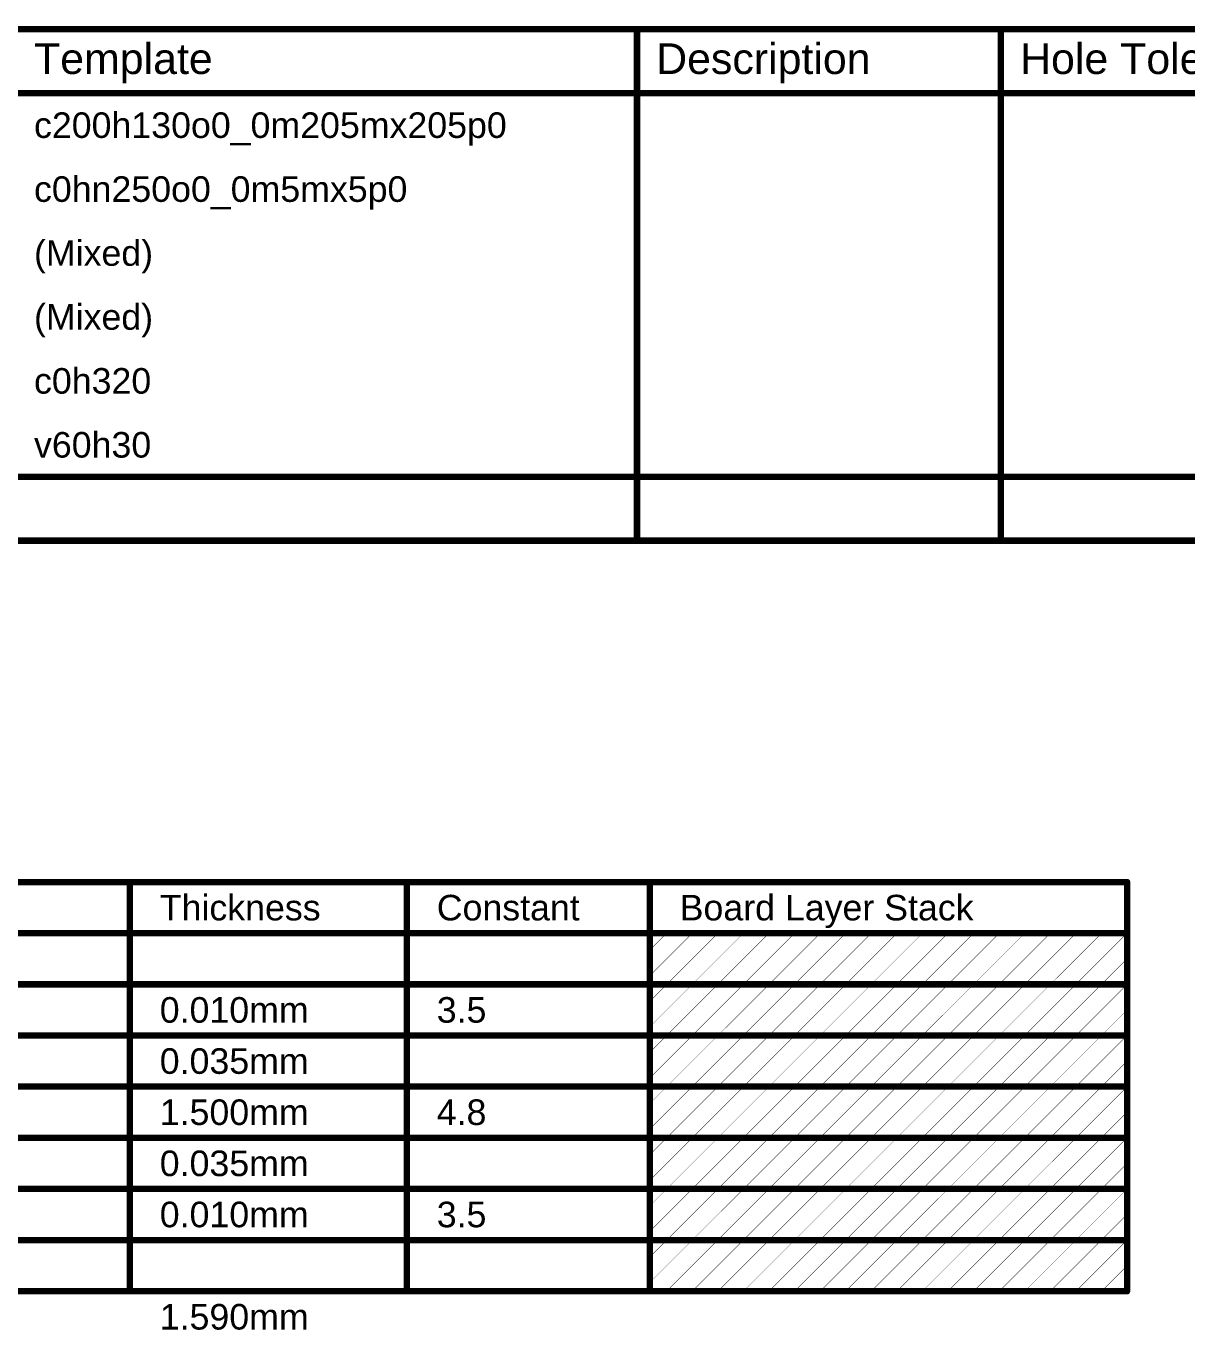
# Model space of a CAD drawing. Header units: inches. Extents: x -1 to 351, y 0 to 83.
# Drawn here: x 161.4 to 230.5, y 5.5 to 83.2 of the extents above; entities that cross this region are included whole.
import ezdxf

# ---------------------------------------------------------------- set-up
doc = ezdxf.new("R2010")
doc.units = ezdxf.units.IN
doc.layers.add('Drill Drawing', color=1, linetype='Continuous')
doc.layers.add('Fabrication', color=76, linetype='Continuous')
doc.styles.add('Arial', font='', dxfattribs={"height": 0.2})
doc.styles.get('Arial').set_extended_font_data('Arial')

msp = doc.modelspace()

# ---------------------------------------------------------------- linework, layer by layer
at = {"layer": 'Drill Drawing'}
for points in [[(-0.978, 83.057, 0.381, 0.381, 0), (351.271, 83.057, 0.381, 0.381, 0)], [(197.773, 52.577, 0.381, 0.381, 0), (197.773, 83.057, 0.381, 0.381, 0)], [(219.458, 52.577, 0.381, 0.381, 0), (219.458, 83.057, 0.381, 0.381, 0)], [(-0.978, 79.247, 0.381, 0.381, 0), (351.271, 79.247, 0.381, 0.381, 0)], [(-0.978, 56.387, 0.381, 0.381, 0), (351.271, 56.387, 0.381, 0.381, 0)], [(-0.978, 52.577, 0.381, 0.381, 0), (351.271, 52.577, 0.381, 0.381, 0)]]:
    msp.add_lwpolyline(points, format="xyseb", dxfattribs=at)
for points in [[(197.677, 83.057, 0.191, 0.191, 1), (197.868, 83.057, 0.191, 0.191, 1)], [(219.363, 83.057, 0.191, 0.191, 1), (219.553, 83.057, 0.191, 0.191, 1)], [(197.677, 52.577, 0.191, 0.191, 1), (197.868, 52.577, 0.191, 0.191, 1)], [(219.363, 52.577, 0.191, 0.191, 1), (219.553, 52.577, 0.191, 0.191, 1)]]:
    msp.add_lwpolyline(points, format="xyseb", close=True, dxfattribs=at)
at = {"layer": 'Fabrication'}
for points in [[(111.693, 32.233, 0.381, 0.381, 0), (226.978, 32.233, 0.381, 0.381, 0)], [(167.558, 7.849, 0.381, 0.381, 0), (167.558, 32.233, 0.381, 0.381, 0)], [(184.064, 7.849, 0.381, 0.381, 0), (184.064, 32.233, 0.381, 0.381, 0)], [(198.538, 7.849, 0.381, 0.381, 0), (198.538, 32.233, 0.381, 0.381, 0)], [(226.978, 7.849, 0.381, 0.381, 0), (226.978, 32.233, 0.381, 0.381, 0)], [(111.693, 29.185, 0.381, 0.381, 0), (226.978, 29.185, 0.381, 0.381, 0)], [(198.538, 28.177, 0.0254, 0.0254, 0), (199.546, 29.185, 0.0254, 0.0254, 0)], [(198.538, 26.653, 0.0254, 0.0254, 0), (201.07, 29.185, 0.0254, 0.0254, 0)], [(199.546, 26.137, 0.0254, 0.0254, 0), (202.594, 29.185, 0.0254, 0.0254, 0)], [(201.07, 26.137, 0.0254, 0.0254, 0), (204.118, 29.185, 0.0254, 0.0254, 0)], [(202.594, 26.137, 0.0254, 0.0254, 0), (205.642, 29.185, 0.0254, 0.0254, 0)], [(204.118, 26.137, 0.0254, 0.0254, 0), (207.166, 29.185, 0.0254, 0.0254, 0)], [(205.642, 26.137, 0.0254, 0.0254, 0), (208.69, 29.185, 0.0254, 0.0254, 0)], [(207.166, 26.137, 0.0254, 0.0254, 0), (210.214, 29.185, 0.0254, 0.0254, 0)], [(208.69, 26.137, 0.0254, 0.0254, 0), (211.738, 29.185, 0.0254, 0.0254, 0)], [(210.214, 26.137, 0.0254, 0.0254, 0), (213.262, 29.185, 0.0254, 0.0254, 0)], [(211.738, 26.137, 0.0254, 0.0254, 0), (214.786, 29.185, 0.0254, 0.0254, 0)], [(213.262, 26.137, 0.0254, 0.0254, 0), (216.31, 29.185, 0.0254, 0.0254, 0)], [(214.786, 26.137, 0.0254, 0.0254, 0), (217.834, 29.185, 0.0254, 0.0254, 0)], [(216.31, 26.137, 0.0254, 0.0254, 0), (219.358, 29.185, 0.0254, 0.0254, 0)], [(217.834, 26.137, 0.0254, 0.0254, 0), (220.882, 29.185, 0.0254, 0.0254, 0)], [(219.358, 26.137, 0.0254, 0.0254, 0), (222.406, 29.185, 0.0254, 0.0254, 0)], [(220.882, 26.137, 0.0254, 0.0254, 0), (223.93, 29.185, 0.0254, 0.0254, 0)], [(222.406, 26.137, 0.0254, 0.0254, 0), (225.454, 29.185, 0.0254, 0.0254, 0)], [(223.93, 26.137, 0.0254, 0.0254, 0), (226.978, 29.185, 0.0254, 0.0254, 0)], [(225.454, 26.137, 0.0254, 0.0254, 0), (226.978, 27.661, 0.0254, 0.0254, 0)], [(145.72, 26.137, 0.381, 0.381, 0), (167.558, 26.137, 0.381, 0.381, 0)], [(167.558, 26.137, 0.381, 0.381, 0), (184.064, 26.137, 0.381, 0.381, 0)], [(184.064, 26.137, 0.381, 0.381, 0), (198.538, 26.137, 0.381, 0.381, 0)], [(198.538, 26.137, 0.381, 0.381, 0), (226.978, 26.137, 0.381, 0.381, 0)], [(198.538, 25.129, 0.0254, 0.0254, 0), (199.546, 26.137, 0.0254, 0.0254, 0)], [(198.538, 23.605, 0.0254, 0.0254, 0), (201.07, 26.137, 0.0254, 0.0254, 0)], [(199.546, 23.089, 0.0254, 0.0254, 0), (202.594, 26.137, 0.0254, 0.0254, 0)], [(201.07, 23.089, 0.0254, 0.0254, 0), (204.118, 26.137, 0.0254, 0.0254, 0)], [(202.594, 23.089, 0.0254, 0.0254, 0), (205.642, 26.137, 0.0254, 0.0254, 0)], [(204.118, 23.089, 0.0254, 0.0254, 0), (207.166, 26.137, 0.0254, 0.0254, 0)], [(205.642, 23.089, 0.0254, 0.0254, 0), (208.69, 26.137, 0.0254, 0.0254, 0)], [(207.166, 23.089, 0.0254, 0.0254, 0), (210.214, 26.137, 0.0254, 0.0254, 0)], [(208.69, 23.089, 0.0254, 0.0254, 0), (211.738, 26.137, 0.0254, 0.0254, 0)], [(210.214, 23.089, 0.0254, 0.0254, 0), (213.262, 26.137, 0.0254, 0.0254, 0)], [(211.738, 23.089, 0.0254, 0.0254, 0), (214.786, 26.137, 0.0254, 0.0254, 0)], [(213.262, 23.089, 0.0254, 0.0254, 0), (216.31, 26.137, 0.0254, 0.0254, 0)], [(214.786, 23.089, 0.0254, 0.0254, 0), (217.834, 26.137, 0.0254, 0.0254, 0)], [(216.31, 23.089, 0.0254, 0.0254, 0), (219.358, 26.137, 0.0254, 0.0254, 0)], [(217.834, 23.089, 0.0254, 0.0254, 0), (220.882, 26.137, 0.0254, 0.0254, 0)], [(219.358, 23.089, 0.0254, 0.0254, 0), (222.406, 26.137, 0.0254, 0.0254, 0)], [(220.882, 23.089, 0.0254, 0.0254, 0), (223.93, 26.137, 0.0254, 0.0254, 0)], [(222.406, 23.089, 0.0254, 0.0254, 0), (225.454, 26.137, 0.0254, 0.0254, 0)], [(223.93, 23.089, 0.0254, 0.0254, 0), (226.978, 26.137, 0.0254, 0.0254, 0)], [(225.454, 23.089, 0.0254, 0.0254, 0), (226.978, 24.613, 0.0254, 0.0254, 0)], [(145.72, 23.089, 0.381, 0.381, 0), (167.558, 23.089, 0.381, 0.381, 0)], [(167.558, 23.089, 0.381, 0.381, 0), (184.064, 23.089, 0.381, 0.381, 0)], [(184.064, 23.089, 0.381, 0.381, 0), (198.538, 23.089, 0.381, 0.381, 0)], [(198.538, 23.089, 0.381, 0.381, 0), (226.978, 23.089, 0.381, 0.381, 0)], [(198.538, 22.081, 0.0254, 0.0254, 0), (199.546, 23.089, 0.0254, 0.0254, 0)], [(198.538, 20.557, 0.0254, 0.0254, 0), (201.07, 23.089, 0.0254, 0.0254, 0)], [(199.546, 20.041, 0.0254, 0.0254, 0), (202.594, 23.089, 0.0254, 0.0254, 0)], [(201.07, 20.041, 0.0254, 0.0254, 0), (204.118, 23.089, 0.0254, 0.0254, 0)], [(202.594, 20.041, 0.0254, 0.0254, 0), (205.642, 23.089, 0.0254, 0.0254, 0)], [(204.118, 20.041, 0.0254, 0.0254, 0), (207.166, 23.089, 0.0254, 0.0254, 0)], [(205.642, 20.041, 0.0254, 0.0254, 0), (208.69, 23.089, 0.0254, 0.0254, 0)], [(207.166, 20.041, 0.0254, 0.0254, 0), (210.214, 23.089, 0.0254, 0.0254, 0)], [(208.69, 20.041, 0.0254, 0.0254, 0), (211.738, 23.089, 0.0254, 0.0254, 0)], [(210.214, 20.041, 0.0254, 0.0254, 0), (213.262, 23.089, 0.0254, 0.0254, 0)], [(211.738, 20.041, 0.0254, 0.0254, 0), (214.786, 23.089, 0.0254, 0.0254, 0)], [(213.262, 20.041, 0.0254, 0.0254, 0), (216.31, 23.089, 0.0254, 0.0254, 0)], [(214.786, 20.041, 0.0254, 0.0254, 0), (217.834, 23.089, 0.0254, 0.0254, 0)], [(216.31, 20.041, 0.0254, 0.0254, 0), (219.358, 23.089, 0.0254, 0.0254, 0)], [(217.834, 20.041, 0.0254, 0.0254, 0), (220.882, 23.089, 0.0254, 0.0254, 0)], [(219.358, 20.041, 0.0254, 0.0254, 0), (222.406, 23.089, 0.0254, 0.0254, 0)], [(220.882, 20.041, 0.0254, 0.0254, 0), (223.93, 23.089, 0.0254, 0.0254, 0)], [(222.406, 20.041, 0.0254, 0.0254, 0), (225.454, 23.089, 0.0254, 0.0254, 0)], [(223.93, 20.041, 0.0254, 0.0254, 0), (226.978, 23.089, 0.0254, 0.0254, 0)], [(225.454, 20.041, 0.0254, 0.0254, 0), (226.978, 21.565, 0.0254, 0.0254, 0)], [(145.72, 20.041, 0.381, 0.381, 0), (167.558, 20.041, 0.381, 0.381, 0)], [(167.558, 20.041, 0.381, 0.381, 0), (184.064, 20.041, 0.381, 0.381, 0)], [(184.064, 20.041, 0.381, 0.381, 0), (198.538, 20.041, 0.381, 0.381, 0)], [(198.538, 20.041, 0.381, 0.381, 0), (226.978, 20.041, 0.381, 0.381, 0)], [(198.538, 19.033, 0.0254, 0.0254, 0), (199.546, 20.041, 0.0254, 0.0254, 0)], [(198.538, 17.509, 0.0254, 0.0254, 0), (201.07, 20.041, 0.0254, 0.0254, 0)], [(199.546, 16.993, 0.0254, 0.0254, 0), (202.594, 20.041, 0.0254, 0.0254, 0)], [(201.07, 16.993, 0.0254, 0.0254, 0), (204.118, 20.041, 0.0254, 0.0254, 0)], [(202.594, 16.993, 0.0254, 0.0254, 0), (205.642, 20.041, 0.0254, 0.0254, 0)], [(204.118, 16.993, 0.0254, 0.0254, 0), (207.166, 20.041, 0.0254, 0.0254, 0)], [(205.642, 16.993, 0.0254, 0.0254, 0), (208.69, 20.041, 0.0254, 0.0254, 0)], [(207.166, 16.993, 0.0254, 0.0254, 0), (210.214, 20.041, 0.0254, 0.0254, 0)], [(208.69, 16.993, 0.0254, 0.0254, 0), (211.738, 20.041, 0.0254, 0.0254, 0)], [(210.214, 16.993, 0.0254, 0.0254, 0), (213.262, 20.041, 0.0254, 0.0254, 0)], [(211.738, 16.993, 0.0254, 0.0254, 0), (214.786, 20.041, 0.0254, 0.0254, 0)], [(213.262, 16.993, 0.0254, 0.0254, 0), (216.31, 20.041, 0.0254, 0.0254, 0)], [(214.786, 16.993, 0.0254, 0.0254, 0), (217.834, 20.041, 0.0254, 0.0254, 0)], [(216.31, 16.993, 0.0254, 0.0254, 0), (219.358, 20.041, 0.0254, 0.0254, 0)], [(217.834, 16.993, 0.0254, 0.0254, 0), (220.882, 20.041, 0.0254, 0.0254, 0)], [(219.358, 16.993, 0.0254, 0.0254, 0), (222.406, 20.041, 0.0254, 0.0254, 0)], [(220.882, 16.993, 0.0254, 0.0254, 0), (223.93, 20.041, 0.0254, 0.0254, 0)], [(222.406, 16.993, 0.0254, 0.0254, 0), (225.454, 20.041, 0.0254, 0.0254, 0)], [(223.93, 16.993, 0.0254, 0.0254, 0), (226.978, 20.041, 0.0254, 0.0254, 0)], [(225.454, 16.993, 0.0254, 0.0254, 0), (226.978, 18.517, 0.0254, 0.0254, 0)], [(145.72, 16.993, 0.381, 0.381, 0), (167.558, 16.993, 0.381, 0.381, 0)], [(167.558, 16.993, 0.381, 0.381, 0), (184.064, 16.993, 0.381, 0.381, 0)], [(184.064, 16.993, 0.381, 0.381, 0), (198.538, 16.993, 0.381, 0.381, 0)], [(198.538, 16.993, 0.381, 0.381, 0), (226.978, 16.993, 0.381, 0.381, 0)], [(198.538, 15.985, 0.0254, 0.0254, 0), (199.546, 16.993, 0.0254, 0.0254, 0)], [(198.538, 14.461, 0.0254, 0.0254, 0), (201.07, 16.993, 0.0254, 0.0254, 0)], [(199.546, 13.945, 0.0254, 0.0254, 0), (202.594, 16.993, 0.0254, 0.0254, 0)], [(201.07, 13.945, 0.0254, 0.0254, 0), (204.118, 16.993, 0.0254, 0.0254, 0)], [(202.594, 13.945, 0.0254, 0.0254, 0), (205.642, 16.993, 0.0254, 0.0254, 0)], [(204.118, 13.945, 0.0254, 0.0254, 0), (207.166, 16.993, 0.0254, 0.0254, 0)], [(205.642, 13.945, 0.0254, 0.0254, 0), (208.69, 16.993, 0.0254, 0.0254, 0)], [(207.166, 13.945, 0.0254, 0.0254, 0), (210.214, 16.993, 0.0254, 0.0254, 0)], [(208.69, 13.945, 0.0254, 0.0254, 0), (211.738, 16.993, 0.0254, 0.0254, 0)], [(210.214, 13.945, 0.0254, 0.0254, 0), (213.262, 16.993, 0.0254, 0.0254, 0)], [(211.738, 13.945, 0.0254, 0.0254, 0), (214.786, 16.993, 0.0254, 0.0254, 0)], [(213.262, 13.945, 0.0254, 0.0254, 0), (216.31, 16.993, 0.0254, 0.0254, 0)], [(214.786, 13.945, 0.0254, 0.0254, 0), (217.834, 16.993, 0.0254, 0.0254, 0)], [(216.31, 13.945, 0.0254, 0.0254, 0), (219.358, 16.993, 0.0254, 0.0254, 0)], [(217.834, 13.945, 0.0254, 0.0254, 0), (220.882, 16.993, 0.0254, 0.0254, 0)], [(219.358, 13.945, 0.0254, 0.0254, 0), (222.406, 16.993, 0.0254, 0.0254, 0)], [(220.882, 13.945, 0.0254, 0.0254, 0), (223.93, 16.993, 0.0254, 0.0254, 0)], [(222.406, 13.945, 0.0254, 0.0254, 0), (225.454, 16.993, 0.0254, 0.0254, 0)], [(223.93, 13.945, 0.0254, 0.0254, 0), (226.978, 16.993, 0.0254, 0.0254, 0)], [(225.454, 13.945, 0.0254, 0.0254, 0), (226.978, 15.469, 0.0254, 0.0254, 0)], [(145.72, 13.945, 0.381, 0.381, 0), (167.558, 13.945, 0.381, 0.381, 0)], [(167.558, 13.945, 0.381, 0.381, 0), (184.064, 13.945, 0.381, 0.381, 0)], [(184.064, 13.945, 0.381, 0.381, 0), (198.538, 13.945, 0.381, 0.381, 0)], [(198.538, 13.945, 0.381, 0.381, 0), (226.978, 13.945, 0.381, 0.381, 0)], [(198.538, 12.937, 0.0254, 0.0254, 0), (199.546, 13.945, 0.0254, 0.0254, 0)], [(198.538, 11.413, 0.0254, 0.0254, 0), (201.07, 13.945, 0.0254, 0.0254, 0)], [(199.546, 10.897, 0.0254, 0.0254, 0), (202.594, 13.945, 0.0254, 0.0254, 0)], [(201.07, 10.897, 0.0254, 0.0254, 0), (204.118, 13.945, 0.0254, 0.0254, 0)], [(202.594, 10.897, 0.0254, 0.0254, 0), (205.642, 13.945, 0.0254, 0.0254, 0)], [(204.118, 10.897, 0.0254, 0.0254, 0), (207.166, 13.945, 0.0254, 0.0254, 0)], [(205.642, 10.897, 0.0254, 0.0254, 0), (208.69, 13.945, 0.0254, 0.0254, 0)], [(207.166, 10.897, 0.0254, 0.0254, 0), (210.214, 13.945, 0.0254, 0.0254, 0)], [(208.69, 10.897, 0.0254, 0.0254, 0), (211.738, 13.945, 0.0254, 0.0254, 0)], [(210.214, 10.897, 0.0254, 0.0254, 0), (213.262, 13.945, 0.0254, 0.0254, 0)], [(211.738, 10.897, 0.0254, 0.0254, 0), (214.786, 13.945, 0.0254, 0.0254, 0)], [(213.262, 10.897, 0.0254, 0.0254, 0), (216.31, 13.945, 0.0254, 0.0254, 0)], [(214.786, 10.897, 0.0254, 0.0254, 0), (217.834, 13.945, 0.0254, 0.0254, 0)], [(216.31, 10.897, 0.0254, 0.0254, 0), (219.358, 13.945, 0.0254, 0.0254, 0)], [(217.834, 10.897, 0.0254, 0.0254, 0), (220.882, 13.945, 0.0254, 0.0254, 0)], [(219.358, 10.897, 0.0254, 0.0254, 0), (222.406, 13.945, 0.0254, 0.0254, 0)], [(220.882, 10.897, 0.0254, 0.0254, 0), (223.93, 13.945, 0.0254, 0.0254, 0)], [(222.406, 10.897, 0.0254, 0.0254, 0), (225.454, 13.945, 0.0254, 0.0254, 0)], [(223.93, 10.897, 0.0254, 0.0254, 0), (226.978, 13.945, 0.0254, 0.0254, 0)], [(225.454, 10.897, 0.0254, 0.0254, 0), (226.978, 12.421, 0.0254, 0.0254, 0)], [(145.72, 10.897, 0.381, 0.381, 0), (167.558, 10.897, 0.381, 0.381, 0)], [(167.558, 10.897, 0.381, 0.381, 0), (184.064, 10.897, 0.381, 0.381, 0)], [(184.064, 10.897, 0.381, 0.381, 0), (198.538, 10.897, 0.381, 0.381, 0)], [(198.538, 10.897, 0.381, 0.381, 0), (226.978, 10.897, 0.381, 0.381, 0)], [(198.538, 9.889, 0.0254, 0.0254, 0), (199.546, 10.897, 0.0254, 0.0254, 0)], [(198.538, 8.365, 0.0254, 0.0254, 0), (201.07, 10.897, 0.0254, 0.0254, 0)], [(199.546, 7.849, 0.0254, 0.0254, 0), (202.594, 10.897, 0.0254, 0.0254, 0)], [(201.07, 7.849, 0.0254, 0.0254, 0), (204.118, 10.897, 0.0254, 0.0254, 0)], [(202.594, 7.849, 0.0254, 0.0254, 0), (205.642, 10.897, 0.0254, 0.0254, 0)], [(204.118, 7.849, 0.0254, 0.0254, 0), (207.166, 10.897, 0.0254, 0.0254, 0)], [(205.642, 7.849, 0.0254, 0.0254, 0), (208.69, 10.897, 0.0254, 0.0254, 0)], [(207.166, 7.849, 0.0254, 0.0254, 0), (210.214, 10.897, 0.0254, 0.0254, 0)], [(208.69, 7.849, 0.0254, 0.0254, 0), (211.738, 10.897, 0.0254, 0.0254, 0)], [(210.214, 7.849, 0.0254, 0.0254, 0), (213.262, 10.897, 0.0254, 0.0254, 0)], [(211.738, 7.849, 0.0254, 0.0254, 0), (214.786, 10.897, 0.0254, 0.0254, 0)], [(213.262, 7.849, 0.0254, 0.0254, 0), (216.31, 10.897, 0.0254, 0.0254, 0)], [(214.786, 7.849, 0.0254, 0.0254, 0), (217.834, 10.897, 0.0254, 0.0254, 0)], [(216.31, 7.849, 0.0254, 0.0254, 0), (219.358, 10.897, 0.0254, 0.0254, 0)], [(217.834, 7.849, 0.0254, 0.0254, 0), (220.882, 10.897, 0.0254, 0.0254, 0)], [(219.358, 7.849, 0.0254, 0.0254, 0), (222.406, 10.897, 0.0254, 0.0254, 0)], [(220.882, 7.849, 0.0254, 0.0254, 0), (223.93, 10.897, 0.0254, 0.0254, 0)], [(222.406, 7.849, 0.0254, 0.0254, 0), (225.454, 10.897, 0.0254, 0.0254, 0)], [(223.93, 7.849, 0.0254, 0.0254, 0), (226.978, 10.897, 0.0254, 0.0254, 0)], [(225.454, 7.849, 0.0254, 0.0254, 0), (226.978, 9.373, 0.0254, 0.0254, 0)], [(145.72, 7.849, 0.381, 0.381, 0), (167.558, 7.849, 0.381, 0.381, 0)], [(167.558, 7.849, 0.381, 0.381, 0), (184.064, 7.849, 0.381, 0.381, 0)], [(184.064, 7.849, 0.381, 0.381, 0), (198.538, 7.849, 0.381, 0.381, 0)], [(198.538, 7.849, 0.381, 0.381, 0), (226.978, 7.849, 0.381, 0.381, 0)]]:
    msp.add_lwpolyline(points, format="xyseb", dxfattribs=at)
for points in [[(167.463, 32.233, 0.191, 0.191, 1), (167.653, 32.233, 0.191, 0.191, 1)], [(183.968, 32.233, 0.191, 0.191, 1), (184.159, 32.233, 0.191, 0.191, 1)], [(198.443, 32.233, 0.191, 0.191, 1), (198.633, 32.233, 0.191, 0.191, 1)], [(226.883, 32.233, 0.191, 0.191, 1), (227.073, 32.233, 0.191, 0.191, 1)], [(226.883, 32.233, 0.191, 0.191, 1), (227.073, 32.233, 0.191, 0.191, 1)], [(199.54, 29.185, 0.0127, 0.0127, 1), (199.552, 29.185, 0.0127, 0.0127, 1)], [(201.064, 29.185, 0.0127, 0.0127, 1), (201.076, 29.185, 0.0127, 0.0127, 1)], [(202.588, 29.185, 0.0127, 0.0127, 1), (202.6, 29.185, 0.0127, 0.0127, 1)], [(204.112, 29.185, 0.0127, 0.0127, 1), (204.124, 29.185, 0.0127, 0.0127, 1)], [(205.636, 29.185, 0.0127, 0.0127, 1), (205.648, 29.185, 0.0127, 0.0127, 1)], [(207.16, 29.185, 0.0127, 0.0127, 1), (207.172, 29.185, 0.0127, 0.0127, 1)], [(208.684, 29.185, 0.0127, 0.0127, 1), (208.696, 29.185, 0.0127, 0.0127, 1)], [(210.208, 29.185, 0.0127, 0.0127, 1), (210.22, 29.185, 0.0127, 0.0127, 1)], [(211.732, 29.185, 0.0127, 0.0127, 1), (211.744, 29.185, 0.0127, 0.0127, 1)], [(213.256, 29.185, 0.0127, 0.0127, 1), (213.268, 29.185, 0.0127, 0.0127, 1)], [(214.78, 29.185, 0.0127, 0.0127, 1), (214.792, 29.185, 0.0127, 0.0127, 1)], [(216.304, 29.185, 0.0127, 0.0127, 1), (216.316, 29.185, 0.0127, 0.0127, 1)], [(217.828, 29.185, 0.0127, 0.0127, 1), (217.84, 29.185, 0.0127, 0.0127, 1)], [(219.352, 29.185, 0.0127, 0.0127, 1), (219.364, 29.185, 0.0127, 0.0127, 1)], [(220.876, 29.185, 0.0127, 0.0127, 1), (220.888, 29.185, 0.0127, 0.0127, 1)], [(222.4, 29.185, 0.0127, 0.0127, 1), (222.412, 29.185, 0.0127, 0.0127, 1)], [(223.924, 29.185, 0.0127, 0.0127, 1), (223.936, 29.185, 0.0127, 0.0127, 1)], [(225.448, 29.185, 0.0127, 0.0127, 1), (225.46, 29.185, 0.0127, 0.0127, 1)], [(226.883, 29.185, 0.191, 0.191, 1), (227.073, 29.185, 0.191, 0.191, 1)], [(226.972, 29.185, 0.0127, 0.0127, 1), (226.984, 29.185, 0.0127, 0.0127, 1)], [(198.532, 28.177, 0.0127, 0.0127, 1), (198.545, 28.177, 0.0127, 0.0127, 1)], [(226.972, 27.661, 0.0127, 0.0127, 1), (226.984, 27.661, 0.0127, 0.0127, 1)], [(198.532, 26.653, 0.0127, 0.0127, 1), (198.545, 26.653, 0.0127, 0.0127, 1)], [(167.463, 26.137, 0.191, 0.191, 1), (167.653, 26.137, 0.191, 0.191, 1)], [(167.463, 26.137, 0.191, 0.191, 1), (167.653, 26.137, 0.191, 0.191, 1)], [(183.968, 26.137, 0.191, 0.191, 1), (184.159, 26.137, 0.191, 0.191, 1)], [(183.968, 26.137, 0.191, 0.191, 1), (184.159, 26.137, 0.191, 0.191, 1)], [(198.443, 26.137, 0.191, 0.191, 1), (198.633, 26.137, 0.191, 0.191, 1)], [(198.443, 26.137, 0.191, 0.191, 1), (198.633, 26.137, 0.191, 0.191, 1)], [(199.54, 26.137, 0.0127, 0.0127, 1), (199.552, 26.137, 0.0127, 0.0127, 1)], [(199.54, 26.137, 0.0127, 0.0127, 1), (199.552, 26.137, 0.0127, 0.0127, 1)], [(201.064, 26.137, 0.0127, 0.0127, 1), (201.076, 26.137, 0.0127, 0.0127, 1)], [(201.064, 26.137, 0.0127, 0.0127, 1), (201.076, 26.137, 0.0127, 0.0127, 1)], [(202.588, 26.137, 0.0127, 0.0127, 1), (202.6, 26.137, 0.0127, 0.0127, 1)], [(202.588, 26.137, 0.0127, 0.0127, 1), (202.6, 26.137, 0.0127, 0.0127, 1)], [(204.112, 26.137, 0.0127, 0.0127, 1), (204.124, 26.137, 0.0127, 0.0127, 1)], [(204.112, 26.137, 0.0127, 0.0127, 1), (204.124, 26.137, 0.0127, 0.0127, 1)], [(205.636, 26.137, 0.0127, 0.0127, 1), (205.648, 26.137, 0.0127, 0.0127, 1)], [(205.636, 26.137, 0.0127, 0.0127, 1), (205.648, 26.137, 0.0127, 0.0127, 1)], [(207.16, 26.137, 0.0127, 0.0127, 1), (207.172, 26.137, 0.0127, 0.0127, 1)], [(207.16, 26.137, 0.0127, 0.0127, 1), (207.172, 26.137, 0.0127, 0.0127, 1)], [(208.684, 26.137, 0.0127, 0.0127, 1), (208.696, 26.137, 0.0127, 0.0127, 1)], [(208.684, 26.137, 0.0127, 0.0127, 1), (208.696, 26.137, 0.0127, 0.0127, 1)], [(210.208, 26.137, 0.0127, 0.0127, 1), (210.22, 26.137, 0.0127, 0.0127, 1)], [(210.208, 26.137, 0.0127, 0.0127, 1), (210.22, 26.137, 0.0127, 0.0127, 1)], [(211.732, 26.137, 0.0127, 0.0127, 1), (211.744, 26.137, 0.0127, 0.0127, 1)], [(211.732, 26.137, 0.0127, 0.0127, 1), (211.744, 26.137, 0.0127, 0.0127, 1)], [(213.256, 26.137, 0.0127, 0.0127, 1), (213.268, 26.137, 0.0127, 0.0127, 1)], [(213.256, 26.137, 0.0127, 0.0127, 1), (213.268, 26.137, 0.0127, 0.0127, 1)], [(214.78, 26.137, 0.0127, 0.0127, 1), (214.792, 26.137, 0.0127, 0.0127, 1)], [(214.78, 26.137, 0.0127, 0.0127, 1), (214.792, 26.137, 0.0127, 0.0127, 1)], [(216.304, 26.137, 0.0127, 0.0127, 1), (216.316, 26.137, 0.0127, 0.0127, 1)], [(216.304, 26.137, 0.0127, 0.0127, 1), (216.316, 26.137, 0.0127, 0.0127, 1)], [(217.828, 26.137, 0.0127, 0.0127, 1), (217.84, 26.137, 0.0127, 0.0127, 1)], [(217.828, 26.137, 0.0127, 0.0127, 1), (217.84, 26.137, 0.0127, 0.0127, 1)], [(219.352, 26.137, 0.0127, 0.0127, 1), (219.364, 26.137, 0.0127, 0.0127, 1)], [(219.352, 26.137, 0.0127, 0.0127, 1), (219.364, 26.137, 0.0127, 0.0127, 1)], [(220.876, 26.137, 0.0127, 0.0127, 1), (220.888, 26.137, 0.0127, 0.0127, 1)], [(220.876, 26.137, 0.0127, 0.0127, 1), (220.888, 26.137, 0.0127, 0.0127, 1)], [(222.4, 26.137, 0.0127, 0.0127, 1), (222.412, 26.137, 0.0127, 0.0127, 1)], [(222.4, 26.137, 0.0127, 0.0127, 1), (222.412, 26.137, 0.0127, 0.0127, 1)], [(223.924, 26.137, 0.0127, 0.0127, 1), (223.936, 26.137, 0.0127, 0.0127, 1)], [(223.924, 26.137, 0.0127, 0.0127, 1), (223.936, 26.137, 0.0127, 0.0127, 1)], [(225.448, 26.137, 0.0127, 0.0127, 1), (225.46, 26.137, 0.0127, 0.0127, 1)], [(225.448, 26.137, 0.0127, 0.0127, 1), (225.46, 26.137, 0.0127, 0.0127, 1)], [(226.883, 26.137, 0.191, 0.191, 1), (227.073, 26.137, 0.191, 0.191, 1)], [(226.972, 26.137, 0.0127, 0.0127, 1), (226.984, 26.137, 0.0127, 0.0127, 1)], [(198.532, 25.129, 0.0127, 0.0127, 1), (198.545, 25.129, 0.0127, 0.0127, 1)], [(226.972, 24.613, 0.0127, 0.0127, 1), (226.984, 24.613, 0.0127, 0.0127, 1)], [(198.532, 23.605, 0.0127, 0.0127, 1), (198.545, 23.605, 0.0127, 0.0127, 1)], [(167.463, 23.089, 0.191, 0.191, 1), (167.653, 23.089, 0.191, 0.191, 1)], [(167.463, 23.089, 0.191, 0.191, 1), (167.653, 23.089, 0.191, 0.191, 1)], [(183.968, 23.089, 0.191, 0.191, 1), (184.159, 23.089, 0.191, 0.191, 1)], [(183.968, 23.089, 0.191, 0.191, 1), (184.159, 23.089, 0.191, 0.191, 1)], [(198.443, 23.089, 0.191, 0.191, 1), (198.633, 23.089, 0.191, 0.191, 1)], [(198.443, 23.089, 0.191, 0.191, 1), (198.633, 23.089, 0.191, 0.191, 1)], [(199.54, 23.089, 0.0127, 0.0127, 1), (199.552, 23.089, 0.0127, 0.0127, 1)], [(199.54, 23.089, 0.0127, 0.0127, 1), (199.552, 23.089, 0.0127, 0.0127, 1)], [(201.064, 23.089, 0.0127, 0.0127, 1), (201.076, 23.089, 0.0127, 0.0127, 1)], [(201.064, 23.089, 0.0127, 0.0127, 1), (201.076, 23.089, 0.0127, 0.0127, 1)], [(202.588, 23.089, 0.0127, 0.0127, 1), (202.6, 23.089, 0.0127, 0.0127, 1)], [(202.588, 23.089, 0.0127, 0.0127, 1), (202.6, 23.089, 0.0127, 0.0127, 1)], [(204.112, 23.089, 0.0127, 0.0127, 1), (204.124, 23.089, 0.0127, 0.0127, 1)], [(204.112, 23.089, 0.0127, 0.0127, 1), (204.124, 23.089, 0.0127, 0.0127, 1)], [(205.636, 23.089, 0.0127, 0.0127, 1), (205.648, 23.089, 0.0127, 0.0127, 1)], [(205.636, 23.089, 0.0127, 0.0127, 1), (205.648, 23.089, 0.0127, 0.0127, 1)], [(207.16, 23.089, 0.0127, 0.0127, 1), (207.172, 23.089, 0.0127, 0.0127, 1)], [(207.16, 23.089, 0.0127, 0.0127, 1), (207.172, 23.089, 0.0127, 0.0127, 1)], [(208.684, 23.089, 0.0127, 0.0127, 1), (208.696, 23.089, 0.0127, 0.0127, 1)], [(208.684, 23.089, 0.0127, 0.0127, 1), (208.696, 23.089, 0.0127, 0.0127, 1)], [(210.208, 23.089, 0.0127, 0.0127, 1), (210.22, 23.089, 0.0127, 0.0127, 1)], [(210.208, 23.089, 0.0127, 0.0127, 1), (210.22, 23.089, 0.0127, 0.0127, 1)], [(211.732, 23.089, 0.0127, 0.0127, 1), (211.744, 23.089, 0.0127, 0.0127, 1)], [(211.732, 23.089, 0.0127, 0.0127, 1), (211.744, 23.089, 0.0127, 0.0127, 1)], [(213.256, 23.089, 0.0127, 0.0127, 1), (213.268, 23.089, 0.0127, 0.0127, 1)], [(213.256, 23.089, 0.0127, 0.0127, 1), (213.268, 23.089, 0.0127, 0.0127, 1)], [(214.78, 23.089, 0.0127, 0.0127, 1), (214.792, 23.089, 0.0127, 0.0127, 1)], [(214.78, 23.089, 0.0127, 0.0127, 1), (214.792, 23.089, 0.0127, 0.0127, 1)], [(216.304, 23.089, 0.0127, 0.0127, 1), (216.316, 23.089, 0.0127, 0.0127, 1)], [(216.304, 23.089, 0.0127, 0.0127, 1), (216.316, 23.089, 0.0127, 0.0127, 1)], [(217.828, 23.089, 0.0127, 0.0127, 1), (217.84, 23.089, 0.0127, 0.0127, 1)], [(217.828, 23.089, 0.0127, 0.0127, 1), (217.84, 23.089, 0.0127, 0.0127, 1)], [(219.352, 23.089, 0.0127, 0.0127, 1), (219.364, 23.089, 0.0127, 0.0127, 1)], [(219.352, 23.089, 0.0127, 0.0127, 1), (219.364, 23.089, 0.0127, 0.0127, 1)], [(220.876, 23.089, 0.0127, 0.0127, 1), (220.888, 23.089, 0.0127, 0.0127, 1)], [(220.876, 23.089, 0.0127, 0.0127, 1), (220.888, 23.089, 0.0127, 0.0127, 1)], [(222.4, 23.089, 0.0127, 0.0127, 1), (222.412, 23.089, 0.0127, 0.0127, 1)], [(222.4, 23.089, 0.0127, 0.0127, 1), (222.412, 23.089, 0.0127, 0.0127, 1)], [(223.924, 23.089, 0.0127, 0.0127, 1), (223.936, 23.089, 0.0127, 0.0127, 1)], [(223.924, 23.089, 0.0127, 0.0127, 1), (223.936, 23.089, 0.0127, 0.0127, 1)], [(225.448, 23.089, 0.0127, 0.0127, 1), (225.46, 23.089, 0.0127, 0.0127, 1)], [(225.448, 23.089, 0.0127, 0.0127, 1), (225.46, 23.089, 0.0127, 0.0127, 1)], [(226.883, 23.089, 0.191, 0.191, 1), (227.073, 23.089, 0.191, 0.191, 1)], [(226.972, 23.089, 0.0127, 0.0127, 1), (226.984, 23.089, 0.0127, 0.0127, 1)], [(198.532, 22.081, 0.0127, 0.0127, 1), (198.545, 22.081, 0.0127, 0.0127, 1)], [(226.972, 21.565, 0.0127, 0.0127, 1), (226.984, 21.565, 0.0127, 0.0127, 1)], [(167.463, 20.041, 0.191, 0.191, 1), (167.653, 20.041, 0.191, 0.191, 1)], [(167.463, 20.041, 0.191, 0.191, 1), (167.653, 20.041, 0.191, 0.191, 1)], [(183.968, 20.041, 0.191, 0.191, 1), (184.159, 20.041, 0.191, 0.191, 1)], [(183.968, 20.041, 0.191, 0.191, 1), (184.159, 20.041, 0.191, 0.191, 1)], [(198.443, 20.041, 0.191, 0.191, 1), (198.633, 20.041, 0.191, 0.191, 1)], [(198.443, 20.041, 0.191, 0.191, 1), (198.633, 20.041, 0.191, 0.191, 1)], [(198.532, 20.557, 0.0127, 0.0127, 1), (198.545, 20.557, 0.0127, 0.0127, 1)], [(226.883, 20.041, 0.191, 0.191, 1), (227.073, 20.041, 0.191, 0.191, 1)], [(199.54, 20.041, 0.0127, 0.0127, 1), (199.552, 20.041, 0.0127, 0.0127, 1)], [(199.54, 20.041, 0.0127, 0.0127, 1), (199.552, 20.041, 0.0127, 0.0127, 1)], [(201.064, 20.041, 0.0127, 0.0127, 1), (201.076, 20.041, 0.0127, 0.0127, 1)], [(201.064, 20.041, 0.0127, 0.0127, 1), (201.076, 20.041, 0.0127, 0.0127, 1)], [(202.588, 20.041, 0.0127, 0.0127, 1), (202.6, 20.041, 0.0127, 0.0127, 1)], [(202.588, 20.041, 0.0127, 0.0127, 1), (202.6, 20.041, 0.0127, 0.0127, 1)], [(204.112, 20.041, 0.0127, 0.0127, 1), (204.124, 20.041, 0.0127, 0.0127, 1)], [(204.112, 20.041, 0.0127, 0.0127, 1), (204.124, 20.041, 0.0127, 0.0127, 1)], [(205.636, 20.041, 0.0127, 0.0127, 1), (205.648, 20.041, 0.0127, 0.0127, 1)], [(205.636, 20.041, 0.0127, 0.0127, 1), (205.648, 20.041, 0.0127, 0.0127, 1)], [(207.16, 20.041, 0.0127, 0.0127, 1), (207.172, 20.041, 0.0127, 0.0127, 1)], [(207.16, 20.041, 0.0127, 0.0127, 1), (207.172, 20.041, 0.0127, 0.0127, 1)], [(208.684, 20.041, 0.0127, 0.0127, 1), (208.696, 20.041, 0.0127, 0.0127, 1)], [(208.684, 20.041, 0.0127, 0.0127, 1), (208.696, 20.041, 0.0127, 0.0127, 1)], [(210.208, 20.041, 0.0127, 0.0127, 1), (210.22, 20.041, 0.0127, 0.0127, 1)], [(210.208, 20.041, 0.0127, 0.0127, 1), (210.22, 20.041, 0.0127, 0.0127, 1)], [(211.732, 20.041, 0.0127, 0.0127, 1), (211.744, 20.041, 0.0127, 0.0127, 1)], [(211.732, 20.041, 0.0127, 0.0127, 1), (211.744, 20.041, 0.0127, 0.0127, 1)], [(213.256, 20.041, 0.0127, 0.0127, 1), (213.268, 20.041, 0.0127, 0.0127, 1)], [(213.256, 20.041, 0.0127, 0.0127, 1), (213.268, 20.041, 0.0127, 0.0127, 1)], [(214.78, 20.041, 0.0127, 0.0127, 1), (214.792, 20.041, 0.0127, 0.0127, 1)], [(214.78, 20.041, 0.0127, 0.0127, 1), (214.792, 20.041, 0.0127, 0.0127, 1)], [(216.304, 20.041, 0.0127, 0.0127, 1), (216.316, 20.041, 0.0127, 0.0127, 1)], [(216.304, 20.041, 0.0127, 0.0127, 1), (216.316, 20.041, 0.0127, 0.0127, 1)], [(217.828, 20.041, 0.0127, 0.0127, 1), (217.84, 20.041, 0.0127, 0.0127, 1)], [(217.828, 20.041, 0.0127, 0.0127, 1), (217.84, 20.041, 0.0127, 0.0127, 1)], [(219.352, 20.041, 0.0127, 0.0127, 1), (219.364, 20.041, 0.0127, 0.0127, 1)], [(219.352, 20.041, 0.0127, 0.0127, 1), (219.364, 20.041, 0.0127, 0.0127, 1)], [(220.876, 20.041, 0.0127, 0.0127, 1), (220.888, 20.041, 0.0127, 0.0127, 1)], [(220.876, 20.041, 0.0127, 0.0127, 1), (220.888, 20.041, 0.0127, 0.0127, 1)], [(222.4, 20.041, 0.0127, 0.0127, 1), (222.412, 20.041, 0.0127, 0.0127, 1)], [(222.4, 20.041, 0.0127, 0.0127, 1), (222.412, 20.041, 0.0127, 0.0127, 1)], [(223.924, 20.041, 0.0127, 0.0127, 1), (223.936, 20.041, 0.0127, 0.0127, 1)], [(223.924, 20.041, 0.0127, 0.0127, 1), (223.936, 20.041, 0.0127, 0.0127, 1)], [(225.448, 20.041, 0.0127, 0.0127, 1), (225.46, 20.041, 0.0127, 0.0127, 1)], [(225.448, 20.041, 0.0127, 0.0127, 1), (225.46, 20.041, 0.0127, 0.0127, 1)], [(226.972, 20.041, 0.0127, 0.0127, 1), (226.984, 20.041, 0.0127, 0.0127, 1)], [(198.532, 19.033, 0.0127, 0.0127, 1), (198.545, 19.033, 0.0127, 0.0127, 1)], [(226.972, 18.517, 0.0127, 0.0127, 1), (226.984, 18.517, 0.0127, 0.0127, 1)], [(167.463, 16.993, 0.191, 0.191, 1), (167.653, 16.993, 0.191, 0.191, 1)], [(167.463, 16.993, 0.191, 0.191, 1), (167.653, 16.993, 0.191, 0.191, 1)], [(183.968, 16.993, 0.191, 0.191, 1), (184.159, 16.993, 0.191, 0.191, 1)], [(183.968, 16.993, 0.191, 0.191, 1), (184.159, 16.993, 0.191, 0.191, 1)], [(198.443, 16.993, 0.191, 0.191, 1), (198.633, 16.993, 0.191, 0.191, 1)], [(198.443, 16.993, 0.191, 0.191, 1), (198.633, 16.993, 0.191, 0.191, 1)], [(198.532, 17.509, 0.0127, 0.0127, 1), (198.545, 17.509, 0.0127, 0.0127, 1)], [(226.883, 16.993, 0.191, 0.191, 1), (227.073, 16.993, 0.191, 0.191, 1)], [(199.54, 16.993, 0.0127, 0.0127, 1), (199.552, 16.993, 0.0127, 0.0127, 1)], [(199.54, 16.993, 0.0127, 0.0127, 1), (199.552, 16.993, 0.0127, 0.0127, 1)], [(201.064, 16.993, 0.0127, 0.0127, 1), (201.076, 16.993, 0.0127, 0.0127, 1)], [(201.064, 16.993, 0.0127, 0.0127, 1), (201.076, 16.993, 0.0127, 0.0127, 1)], [(202.588, 16.993, 0.0127, 0.0127, 1), (202.6, 16.993, 0.0127, 0.0127, 1)], [(202.588, 16.993, 0.0127, 0.0127, 1), (202.6, 16.993, 0.0127, 0.0127, 1)], [(204.112, 16.993, 0.0127, 0.0127, 1), (204.124, 16.993, 0.0127, 0.0127, 1)], [(204.112, 16.993, 0.0127, 0.0127, 1), (204.124, 16.993, 0.0127, 0.0127, 1)], [(205.636, 16.993, 0.0127, 0.0127, 1), (205.648, 16.993, 0.0127, 0.0127, 1)], [(205.636, 16.993, 0.0127, 0.0127, 1), (205.648, 16.993, 0.0127, 0.0127, 1)], [(207.16, 16.993, 0.0127, 0.0127, 1), (207.172, 16.993, 0.0127, 0.0127, 1)], [(207.16, 16.993, 0.0127, 0.0127, 1), (207.172, 16.993, 0.0127, 0.0127, 1)], [(208.684, 16.993, 0.0127, 0.0127, 1), (208.696, 16.993, 0.0127, 0.0127, 1)], [(208.684, 16.993, 0.0127, 0.0127, 1), (208.696, 16.993, 0.0127, 0.0127, 1)], [(210.208, 16.993, 0.0127, 0.0127, 1), (210.22, 16.993, 0.0127, 0.0127, 1)], [(210.208, 16.993, 0.0127, 0.0127, 1), (210.22, 16.993, 0.0127, 0.0127, 1)], [(211.732, 16.993, 0.0127, 0.0127, 1), (211.744, 16.993, 0.0127, 0.0127, 1)], [(211.732, 16.993, 0.0127, 0.0127, 1), (211.744, 16.993, 0.0127, 0.0127, 1)], [(213.256, 16.993, 0.0127, 0.0127, 1), (213.268, 16.993, 0.0127, 0.0127, 1)], [(213.256, 16.993, 0.0127, 0.0127, 1), (213.268, 16.993, 0.0127, 0.0127, 1)], [(214.78, 16.993, 0.0127, 0.0127, 1), (214.792, 16.993, 0.0127, 0.0127, 1)], [(214.78, 16.993, 0.0127, 0.0127, 1), (214.792, 16.993, 0.0127, 0.0127, 1)], [(216.304, 16.993, 0.0127, 0.0127, 1), (216.316, 16.993, 0.0127, 0.0127, 1)], [(216.304, 16.993, 0.0127, 0.0127, 1), (216.316, 16.993, 0.0127, 0.0127, 1)], [(217.828, 16.993, 0.0127, 0.0127, 1), (217.84, 16.993, 0.0127, 0.0127, 1)], [(217.828, 16.993, 0.0127, 0.0127, 1), (217.84, 16.993, 0.0127, 0.0127, 1)], [(219.352, 16.993, 0.0127, 0.0127, 1), (219.364, 16.993, 0.0127, 0.0127, 1)], [(219.352, 16.993, 0.0127, 0.0127, 1), (219.364, 16.993, 0.0127, 0.0127, 1)], [(220.876, 16.993, 0.0127, 0.0127, 1), (220.888, 16.993, 0.0127, 0.0127, 1)], [(220.876, 16.993, 0.0127, 0.0127, 1), (220.888, 16.993, 0.0127, 0.0127, 1)], [(222.4, 16.993, 0.0127, 0.0127, 1), (222.412, 16.993, 0.0127, 0.0127, 1)], [(222.4, 16.993, 0.0127, 0.0127, 1), (222.412, 16.993, 0.0127, 0.0127, 1)], [(223.924, 16.993, 0.0127, 0.0127, 1), (223.936, 16.993, 0.0127, 0.0127, 1)], [(223.924, 16.993, 0.0127, 0.0127, 1), (223.936, 16.993, 0.0127, 0.0127, 1)], [(225.448, 16.993, 0.0127, 0.0127, 1), (225.46, 16.993, 0.0127, 0.0127, 1)], [(225.448, 16.993, 0.0127, 0.0127, 1), (225.46, 16.993, 0.0127, 0.0127, 1)], [(226.972, 16.993, 0.0127, 0.0127, 1), (226.984, 16.993, 0.0127, 0.0127, 1)], [(198.532, 15.985, 0.0127, 0.0127, 1), (198.545, 15.985, 0.0127, 0.0127, 1)], [(226.972, 15.469, 0.0127, 0.0127, 1), (226.984, 15.469, 0.0127, 0.0127, 1)], [(167.463, 13.945, 0.191, 0.191, 1), (167.653, 13.945, 0.191, 0.191, 1)], [(167.463, 13.945, 0.191, 0.191, 1), (167.653, 13.945, 0.191, 0.191, 1)], [(183.968, 13.945, 0.191, 0.191, 1), (184.159, 13.945, 0.191, 0.191, 1)], [(183.968, 13.945, 0.191, 0.191, 1), (184.159, 13.945, 0.191, 0.191, 1)], [(198.443, 13.945, 0.191, 0.191, 1), (198.633, 13.945, 0.191, 0.191, 1)], [(198.443, 13.945, 0.191, 0.191, 1), (198.633, 13.945, 0.191, 0.191, 1)], [(198.532, 14.461, 0.0127, 0.0127, 1), (198.545, 14.461, 0.0127, 0.0127, 1)], [(226.883, 13.945, 0.191, 0.191, 1), (227.073, 13.945, 0.191, 0.191, 1)], [(199.54, 13.945, 0.0127, 0.0127, 1), (199.552, 13.945, 0.0127, 0.0127, 1)], [(199.54, 13.945, 0.0127, 0.0127, 1), (199.552, 13.945, 0.0127, 0.0127, 1)], [(201.064, 13.945, 0.0127, 0.0127, 1), (201.076, 13.945, 0.0127, 0.0127, 1)], [(201.064, 13.945, 0.0127, 0.0127, 1), (201.076, 13.945, 0.0127, 0.0127, 1)], [(202.588, 13.945, 0.0127, 0.0127, 1), (202.6, 13.945, 0.0127, 0.0127, 1)], [(202.588, 13.945, 0.0127, 0.0127, 1), (202.6, 13.945, 0.0127, 0.0127, 1)], [(204.112, 13.945, 0.0127, 0.0127, 1), (204.124, 13.945, 0.0127, 0.0127, 1)], [(204.112, 13.945, 0.0127, 0.0127, 1), (204.124, 13.945, 0.0127, 0.0127, 1)], [(205.636, 13.945, 0.0127, 0.0127, 1), (205.648, 13.945, 0.0127, 0.0127, 1)], [(205.636, 13.945, 0.0127, 0.0127, 1), (205.648, 13.945, 0.0127, 0.0127, 1)], [(207.16, 13.945, 0.0127, 0.0127, 1), (207.172, 13.945, 0.0127, 0.0127, 1)], [(207.16, 13.945, 0.0127, 0.0127, 1), (207.172, 13.945, 0.0127, 0.0127, 1)], [(208.684, 13.945, 0.0127, 0.0127, 1), (208.696, 13.945, 0.0127, 0.0127, 1)], [(208.684, 13.945, 0.0127, 0.0127, 1), (208.696, 13.945, 0.0127, 0.0127, 1)], [(210.208, 13.945, 0.0127, 0.0127, 1), (210.22, 13.945, 0.0127, 0.0127, 1)], [(210.208, 13.945, 0.0127, 0.0127, 1), (210.22, 13.945, 0.0127, 0.0127, 1)], [(211.732, 13.945, 0.0127, 0.0127, 1), (211.744, 13.945, 0.0127, 0.0127, 1)], [(211.732, 13.945, 0.0127, 0.0127, 1), (211.744, 13.945, 0.0127, 0.0127, 1)], [(213.256, 13.945, 0.0127, 0.0127, 1), (213.268, 13.945, 0.0127, 0.0127, 1)], [(213.256, 13.945, 0.0127, 0.0127, 1), (213.268, 13.945, 0.0127, 0.0127, 1)], [(214.78, 13.945, 0.0127, 0.0127, 1), (214.792, 13.945, 0.0127, 0.0127, 1)], [(214.78, 13.945, 0.0127, 0.0127, 1), (214.792, 13.945, 0.0127, 0.0127, 1)], [(216.304, 13.945, 0.0127, 0.0127, 1), (216.316, 13.945, 0.0127, 0.0127, 1)], [(216.304, 13.945, 0.0127, 0.0127, 1), (216.316, 13.945, 0.0127, 0.0127, 1)], [(217.828, 13.945, 0.0127, 0.0127, 1), (217.84, 13.945, 0.0127, 0.0127, 1)], [(217.828, 13.945, 0.0127, 0.0127, 1), (217.84, 13.945, 0.0127, 0.0127, 1)], [(219.352, 13.945, 0.0127, 0.0127, 1), (219.364, 13.945, 0.0127, 0.0127, 1)], [(219.352, 13.945, 0.0127, 0.0127, 1), (219.364, 13.945, 0.0127, 0.0127, 1)], [(220.876, 13.945, 0.0127, 0.0127, 1), (220.888, 13.945, 0.0127, 0.0127, 1)], [(220.876, 13.945, 0.0127, 0.0127, 1), (220.888, 13.945, 0.0127, 0.0127, 1)], [(222.4, 13.945, 0.0127, 0.0127, 1), (222.412, 13.945, 0.0127, 0.0127, 1)], [(222.4, 13.945, 0.0127, 0.0127, 1), (222.412, 13.945, 0.0127, 0.0127, 1)], [(223.924, 13.945, 0.0127, 0.0127, 1), (223.936, 13.945, 0.0127, 0.0127, 1)], [(223.924, 13.945, 0.0127, 0.0127, 1), (223.936, 13.945, 0.0127, 0.0127, 1)], [(225.448, 13.945, 0.0127, 0.0127, 1), (225.46, 13.945, 0.0127, 0.0127, 1)], [(225.448, 13.945, 0.0127, 0.0127, 1), (225.46, 13.945, 0.0127, 0.0127, 1)], [(226.972, 13.945, 0.0127, 0.0127, 1), (226.984, 13.945, 0.0127, 0.0127, 1)], [(198.532, 12.937, 0.0127, 0.0127, 1), (198.545, 12.937, 0.0127, 0.0127, 1)], [(226.972, 12.421, 0.0127, 0.0127, 1), (226.984, 12.421, 0.0127, 0.0127, 1)], [(167.463, 10.897, 0.191, 0.191, 1), (167.653, 10.897, 0.191, 0.191, 1)], [(167.463, 10.897, 0.191, 0.191, 1), (167.653, 10.897, 0.191, 0.191, 1)], [(183.968, 10.897, 0.191, 0.191, 1), (184.159, 10.897, 0.191, 0.191, 1)], [(183.968, 10.897, 0.191, 0.191, 1), (184.159, 10.897, 0.191, 0.191, 1)], [(198.443, 10.897, 0.191, 0.191, 1), (198.633, 10.897, 0.191, 0.191, 1)], [(198.443, 10.897, 0.191, 0.191, 1), (198.633, 10.897, 0.191, 0.191, 1)], [(198.532, 11.413, 0.0127, 0.0127, 1), (198.545, 11.413, 0.0127, 0.0127, 1)], [(199.54, 10.897, 0.0127, 0.0127, 1), (199.552, 10.897, 0.0127, 0.0127, 1)], [(199.54, 10.897, 0.0127, 0.0127, 1), (199.552, 10.897, 0.0127, 0.0127, 1)], [(201.064, 10.897, 0.0127, 0.0127, 1), (201.076, 10.897, 0.0127, 0.0127, 1)], [(201.064, 10.897, 0.0127, 0.0127, 1), (201.076, 10.897, 0.0127, 0.0127, 1)], [(202.588, 10.897, 0.0127, 0.0127, 1), (202.6, 10.897, 0.0127, 0.0127, 1)], [(202.588, 10.897, 0.0127, 0.0127, 1), (202.6, 10.897, 0.0127, 0.0127, 1)], [(204.112, 10.897, 0.0127, 0.0127, 1), (204.124, 10.897, 0.0127, 0.0127, 1)], [(204.112, 10.897, 0.0127, 0.0127, 1), (204.124, 10.897, 0.0127, 0.0127, 1)], [(205.636, 10.897, 0.0127, 0.0127, 1), (205.648, 10.897, 0.0127, 0.0127, 1)], [(205.636, 10.897, 0.0127, 0.0127, 1), (205.648, 10.897, 0.0127, 0.0127, 1)], [(207.16, 10.897, 0.0127, 0.0127, 1), (207.172, 10.897, 0.0127, 0.0127, 1)], [(207.16, 10.897, 0.0127, 0.0127, 1), (207.172, 10.897, 0.0127, 0.0127, 1)], [(208.684, 10.897, 0.0127, 0.0127, 1), (208.696, 10.897, 0.0127, 0.0127, 1)], [(208.684, 10.897, 0.0127, 0.0127, 1), (208.696, 10.897, 0.0127, 0.0127, 1)], [(210.208, 10.897, 0.0127, 0.0127, 1), (210.22, 10.897, 0.0127, 0.0127, 1)], [(210.208, 10.897, 0.0127, 0.0127, 1), (210.22, 10.897, 0.0127, 0.0127, 1)], [(211.732, 10.897, 0.0127, 0.0127, 1), (211.744, 10.897, 0.0127, 0.0127, 1)], [(211.732, 10.897, 0.0127, 0.0127, 1), (211.744, 10.897, 0.0127, 0.0127, 1)], [(213.256, 10.897, 0.0127, 0.0127, 1), (213.268, 10.897, 0.0127, 0.0127, 1)], [(213.256, 10.897, 0.0127, 0.0127, 1), (213.268, 10.897, 0.0127, 0.0127, 1)], [(214.78, 10.897, 0.0127, 0.0127, 1), (214.792, 10.897, 0.0127, 0.0127, 1)], [(214.78, 10.897, 0.0127, 0.0127, 1), (214.792, 10.897, 0.0127, 0.0127, 1)], [(216.304, 10.897, 0.0127, 0.0127, 1), (216.316, 10.897, 0.0127, 0.0127, 1)], [(216.304, 10.897, 0.0127, 0.0127, 1), (216.316, 10.897, 0.0127, 0.0127, 1)], [(217.828, 10.897, 0.0127, 0.0127, 1), (217.84, 10.897, 0.0127, 0.0127, 1)], [(217.828, 10.897, 0.0127, 0.0127, 1), (217.84, 10.897, 0.0127, 0.0127, 1)], [(219.352, 10.897, 0.0127, 0.0127, 1), (219.364, 10.897, 0.0127, 0.0127, 1)], [(219.352, 10.897, 0.0127, 0.0127, 1), (219.364, 10.897, 0.0127, 0.0127, 1)], [(220.876, 10.897, 0.0127, 0.0127, 1), (220.888, 10.897, 0.0127, 0.0127, 1)], [(220.876, 10.897, 0.0127, 0.0127, 1), (220.888, 10.897, 0.0127, 0.0127, 1)], [(222.4, 10.897, 0.0127, 0.0127, 1), (222.412, 10.897, 0.0127, 0.0127, 1)], [(222.4, 10.897, 0.0127, 0.0127, 1), (222.412, 10.897, 0.0127, 0.0127, 1)], [(223.924, 10.897, 0.0127, 0.0127, 1), (223.936, 10.897, 0.0127, 0.0127, 1)], [(223.924, 10.897, 0.0127, 0.0127, 1), (223.936, 10.897, 0.0127, 0.0127, 1)], [(225.448, 10.897, 0.0127, 0.0127, 1), (225.46, 10.897, 0.0127, 0.0127, 1)], [(225.448, 10.897, 0.0127, 0.0127, 1), (225.46, 10.897, 0.0127, 0.0127, 1)], [(226.883, 10.897, 0.191, 0.191, 1), (227.073, 10.897, 0.191, 0.191, 1)], [(226.972, 10.897, 0.0127, 0.0127, 1), (226.984, 10.897, 0.0127, 0.0127, 1)], [(198.532, 9.889, 0.0127, 0.0127, 1), (198.545, 9.889, 0.0127, 0.0127, 1)], [(226.972, 9.373, 0.0127, 0.0127, 1), (226.984, 9.373, 0.0127, 0.0127, 1)], [(167.463, 7.849, 0.191, 0.191, 1), (167.653, 7.849, 0.191, 0.191, 1)], [(167.463, 7.849, 0.191, 0.191, 1), (167.653, 7.849, 0.191, 0.191, 1)], [(167.463, 7.849, 0.191, 0.191, 1), (167.653, 7.849, 0.191, 0.191, 1)], [(183.968, 7.849, 0.191, 0.191, 1), (184.159, 7.849, 0.191, 0.191, 1)], [(183.968, 7.849, 0.191, 0.191, 1), (184.159, 7.849, 0.191, 0.191, 1)], [(183.968, 7.849, 0.191, 0.191, 1), (184.159, 7.849, 0.191, 0.191, 1)], [(198.443, 7.849, 0.191, 0.191, 1), (198.633, 7.849, 0.191, 0.191, 1)], [(198.443, 7.849, 0.191, 0.191, 1), (198.633, 7.849, 0.191, 0.191, 1)], [(198.443, 7.849, 0.191, 0.191, 1), (198.633, 7.849, 0.191, 0.191, 1)], [(198.532, 8.365, 0.0127, 0.0127, 1), (198.545, 8.365, 0.0127, 0.0127, 1)], [(199.54, 7.849, 0.0127, 0.0127, 1), (199.552, 7.849, 0.0127, 0.0127, 1)], [(201.064, 7.849, 0.0127, 0.0127, 1), (201.076, 7.849, 0.0127, 0.0127, 1)], [(202.588, 7.849, 0.0127, 0.0127, 1), (202.6, 7.849, 0.0127, 0.0127, 1)], [(204.112, 7.849, 0.0127, 0.0127, 1), (204.124, 7.849, 0.0127, 0.0127, 1)], [(205.636, 7.849, 0.0127, 0.0127, 1), (205.648, 7.849, 0.0127, 0.0127, 1)], [(207.16, 7.849, 0.0127, 0.0127, 1), (207.172, 7.849, 0.0127, 0.0127, 1)], [(208.684, 7.849, 0.0127, 0.0127, 1), (208.696, 7.849, 0.0127, 0.0127, 1)], [(210.208, 7.849, 0.0127, 0.0127, 1), (210.22, 7.849, 0.0127, 0.0127, 1)], [(211.732, 7.849, 0.0127, 0.0127, 1), (211.744, 7.849, 0.0127, 0.0127, 1)], [(213.256, 7.849, 0.0127, 0.0127, 1), (213.268, 7.849, 0.0127, 0.0127, 1)], [(214.78, 7.849, 0.0127, 0.0127, 1), (214.792, 7.849, 0.0127, 0.0127, 1)], [(216.304, 7.849, 0.0127, 0.0127, 1), (216.316, 7.849, 0.0127, 0.0127, 1)], [(217.828, 7.849, 0.0127, 0.0127, 1), (217.84, 7.849, 0.0127, 0.0127, 1)], [(219.352, 7.849, 0.0127, 0.0127, 1), (219.364, 7.849, 0.0127, 0.0127, 1)], [(220.876, 7.849, 0.0127, 0.0127, 1), (220.888, 7.849, 0.0127, 0.0127, 1)], [(222.4, 7.849, 0.0127, 0.0127, 1), (222.412, 7.849, 0.0127, 0.0127, 1)], [(223.924, 7.849, 0.0127, 0.0127, 1), (223.936, 7.849, 0.0127, 0.0127, 1)], [(225.448, 7.849, 0.0127, 0.0127, 1), (225.46, 7.849, 0.0127, 0.0127, 1)], [(226.883, 7.849, 0.191, 0.191, 1), (227.073, 7.849, 0.191, 0.191, 1)], [(226.883, 7.849, 0.191, 0.191, 1), (227.073, 7.849, 0.191, 0.191, 1)]]:
    msp.add_lwpolyline(points, format="xyseb", close=True, dxfattribs=at)

# ---------------------------------------------------------------- texts
at = {"layer": 'Drill Drawing', "style": 'Arial'}
for s, height, p in [('Template', 1.8288, (161.843, 80.39)), ('Description', 1.8288, (198.916, 80.39)), ('Hole Tolerance (+)', 1.8288, (220.601, 80.39)), ('c200h130o0_0m205mx205p0', 1.524, (161.843, 76.58)), ('c0hn250o0_0m5mx5p0', 1.524, (161.843, 72.77)), ('(Mixed)', 1.524, (161.843, 68.96)), ('(Mixed)', 1.524, (161.843, 65.15)), ('c0h320', 1.524, (161.843, 61.34)), ('v60h30', 1.524, (161.843, 57.53))]:
    msp.add_text(s, height=height, dxfattribs=at).set_placement(p)
at = {"layer": 'Fabrication', "style": 'Arial'}
for s, p in [('Thickness', (169.336, 29.947)), ('Constant', (185.842, 29.947)), ('Board Layer Stack', (200.316, 29.947)), ('0.010mm', (169.336, 23.851)), ('3.5', (185.842, 23.851)), ('0.035mm', (169.336, 20.803)), ('1.500mm', (169.336, 17.755)), ('4.8', (185.842, 17.755)), ('0.035mm', (169.336, 14.707)), ('0.010mm', (169.336, 11.659)), ('3.5', (185.842, 11.659)), ('1.590mm', (169.336, 5.563))]:
    msp.add_text(s, height=1.524, dxfattribs=at).set_placement(p)

doc.saveas('drawing.dxf')
